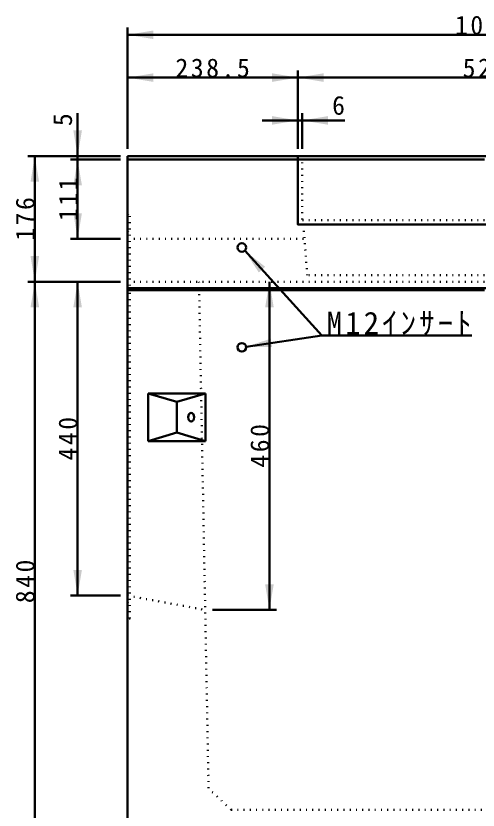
# Model space of a CAD drawing. Units: millimetres, scale not verified. Extents: x -2102 to 2102, y -1485 to 1485.
# Drawn here: x -305 to 343, y -915 to 198 of the extents above; entities that cross this region are included whole.
import ezdxf
from ezdxf.enums import TextEntityAlignment as Align

# ---------------------------------------------------------------- set-up
doc = ezdxf.new("R2010")
doc.units = ezdxf.units.MM
doc.header["$LTSCALE"] = 5
doc.linetypes.add('DOTTED', pattern=[1.75, 0.25, -1.5])
doc.layers.add('0-0_V-nasSTD', color=7, linetype='Continuous', lineweight=35)
doc.layers.add('0-1_0', color=7, linetype='Continuous', lineweight=50)
doc.styles.add('ＭＳ ゴシック', font='')
doc.styles.get('ＭＳ ゴシック').set_extended_font_data('MS Gothic')

msp = doc.modelspace()

# ---------------------------------------------------------------- linework, layer by layer
at = {"layer": '0-0_V-nasSTD', "linetype": 'DOTTED', "lineweight": 50}
for p, q in [((96.106, 1.244), (96.106, -94.756)), ((351.606, -88.756), (96.106, -88.756)), ((97.855, -94.756), (103.293, -165.475)), ((351.606, -165.475), (103.293, -165.475))]:
    msp.add_line(p, q, dxfattribs=at)
at = {"layer": '0-0_V-nasSTD', "lineweight": 50}
for p in [(15.638, -131.198), (17.541, -265.878)]:
    msp.add_line(p, (123.645, -250.194), dxfattribs=at)
at = {"layer": '0-0_V-nasSTD'}
for points in [[(-148.394, 171.244), (-112.394, 165.244), (-112.394, 177.244)], [(-148.394, 111.244), (-112.394, 105.244), (-112.394, 117.244)], [(54.106, 105.244), (54.106, 117.244), (90.106, 111.244)], [(90.106, 111.244), (126.106, 105.244), (126.106, 117.244)], [(54.106, 45.244), (54.106, 57.244), (90.106, 51.244)], [(96.106, 51.244), (132.106, 45.244), (132.106, 57.244)], [(-224.394, 37.244), (-218.394, 1.244), (-212.394, 37.244)], [(-284.394, -34.756), (-278.394, 1.244), (-272.394, -34.756)], [(-224.394, -39.756), (-218.394, -3.756), (-212.394, -39.756)], [(-224.394, -78.756), (-218.394, -114.756), (-212.394, -78.756)], [(15.638, -131.198), (35.391, -161.888), (39.833, -157.855)], [(15.638, -131.198), (39.833, -157.855), (44.276, -153.823)], [(-284.394, -138.756), (-278.394, -174.756), (-272.394, -138.756)], [(-284.394, -210.756), (-278.394, -174.756), (-272.394, -210.756)], [(-224.394, -210.756), (-218.394, -174.756), (-212.394, -210.756)], [(44.308, -210.756), (50.308, -174.756), (56.308, -210.756)], [(17.541, -265.878), (52.277, -254.678), (53.154, -260.614)], [(17.541, -265.878), (53.154, -260.614), (54.032, -266.549)], [(-224.394, -578.756), (-218.394, -614.756), (-212.394, -578.756)], [(44.308, -598.756), (50.308, -634.756), (56.308, -598.756)]]:
    msp.add_solid(points, dxfattribs=at)
at = {"layer": '0-1_0'}
for p, q in [((-148.394, 11.244), (-148.394, 181.244)), ((-148.394, 171.244), (851.606, 171.244)), ((90.106, 11.244), (90.106, 121.244)), ((-148.394, 111.244), (90.106, 111.244)), ((90.106, 111.244), (613.106, 111.244)), ((-218.394, 61.244), (-218.394, 1.244)), ((96.106, 11.244), (96.106, 61.244)), ((40.106, 51.244), (90.106, 51.244)), ((90.106, 51.244), (96.106, 51.244)), ((156.106, 51.244), (96.106, 51.244)), ((-158.394, 1.244), (-288.394, 1.244)), ((-278.394, -174.756), (-278.394, 1.244)), ((-218.394, -3.756), (-218.394, 1.244)), ((-148.394, 1.244), (90.106, 1.244)), ((-148.394, 1.244), (-148.394, -183.756)), ((613.106, 1.244), (90.106, 1.244)), ((-158.394, -3.756), (-228.394, -3.756)), ((-218.394, -114.756), (-218.394, -3.756)), ((-148.394, -3.756), (90.106, -3.756)), ((-148.394, -3.756), (90.106, -3.756)), ((90.106, -3.756), (351.606, -3.756)), ((-158.394, -114.756), (-228.394, -114.756)), ((-158.394, -174.756), (-288.394, -174.756)), ((-278.394, -1014.756), (-278.394, -174.756)), ((-218.394, -614.756), (-218.394, -174.756)), ((50.308, -634.756), (50.308, -174.756)), ((-148.394, -183.756), (851.606, -183.756)), ((-148.394, -184.756), (-148.394, -439.31)), ((-148.394, -186.756), (351.606, -186.756)), ((-148.394, -193.756), (-148.394, -273.756)), ((123.645, -250.194), (333.645, -250.194)), ((-119.394, -331.256), (-79.394, -343.256)), ((-119.394, -331.256), (-39.394, -331.256)), ((-119.394, -331.256), (-119.394, -398.256)), ((-79.394, -343.256), (-39.394, -331.256)), ((-39.394, -331.256), (-39.394, -398.256)), ((-79.394, -343.256), (-79.394, -386.256)), ((-119.394, -398.256), (-79.394, -386.256)), ((-79.394, -386.256), (-39.394, -398.256)), ((-119.394, -398.256), (-39.394, -398.256)), ((-158.394, -614.756), (-228.394, -614.756)), ((60.308, -634.756), (-29.692, -634.756))]:
    msp.add_line(p, q, dxfattribs=at)
at = {"layer": '0-1_0', "linetype": 'DOTTED'}
for p, q in [((-148.394, -80.756), (-145.394, -82.756)), ((-145.394, -82.756), (-145.394, -183.756)), ((-148.394, -104.756), (-145.394, -102.756)), ((-148.394, -114.756), (99.393, -114.756)), ((-148.394, -174.756), (351.606, -174.756)), ((-48.394, -174.756), (-34.954, -885.196)), ((-145.394, -646.756), (-145.394, -186.756)), ((-148.394, -614.756), (-39.692, -634.756)), ((-148.394, -624.756), (-145.394, -626.756)), ((-145.394, -646.756), (-148.394, -648.756)), ((-3.394, -914.756), (-34.954, -885.196)), ((-3.394, -914.756), (706.606, -914.756))]:
    msp.add_line(p, q, dxfattribs=at)
at = {"layer": '0-1_0'}
for points in [[(613.106, -94.756), (90.106, -94.756), (90.106, 1.244)], [(-148.394, -174.756), (-148.394, -1014.756), (851.606, -1014.756)]]:
    msp.add_lwpolyline(points, dxfattribs=at)
for centre in [(11.606, -126.756), (11.606, -266.756)]:
    msp.add_circle(centre, 6, dxfattribs=at)
for centre, radius, start, end in [((-55.966, -364.756), 7.671, 141.96831, 218.03169), ((-59.394, -362.074), 3.318, 38.03169, 141.96831), ((-62.823, -364.756), 7.671, 321.96831, 38.03169), ((-59.394, -367.437), 3.318, 218.03169, 321.96831)]:
    msp.add_arc(centre, radius, start, end, dxfattribs=at)

# ---------------------------------------------------------------- texts
at = {"layer": '0-0_V-nasSTD', "style": 'ＭＳ ゴシック'}
msp.add_text('6', height=26.39, dxfattribs=at).set_placement((138.106, 51.244), align=Align.BOTTOM_LEFT)
msp.add_text('5', height=26.39, rotation=90, dxfattribs=at).set_placement((-218.394, 43.244), align=Align.BOTTOM_LEFT)
at = {"layer": '0-0_V-nasSTD', "attachment_point": 7, "style": 'ＭＳ ゴシック'}
for s, insert, char_height in [('\\T1.2;1000', (310.206, 171.244), 26.39), ('\\T1.2;238.5', (-81.344, 111.244), 26.39), ('\\T1.2;523', (321.006, 111.244), 26.39), ('\\T1.2;M12ｲﾝｻｰﾄ', (130.605, -250.194), 31.67)]:
    msp.add_mtext(s, dxfattribs=dict(at, insert=insert, char_height=char_height))
at = {"layer": '0-0_V-nasSTD', "char_height": 26.39, "attachment_point": 7, "rotation": 90, "style": 'ＭＳ ゴシック'}
for s, insert in [('\\T1.2;111', (-218.394, -89.856)), ('\\T1.2;176', (-278.394, -117.356)), ('\\T1.2;440', (-218.394, -425.356)), ('\\T1.2;460', (50.308, -435.356)), ('\\T1.2;840', (-278.394, -625.356))]:
    msp.add_mtext(s, dxfattribs=dict(at, insert=insert))

doc.saveas('drawing.dxf')
